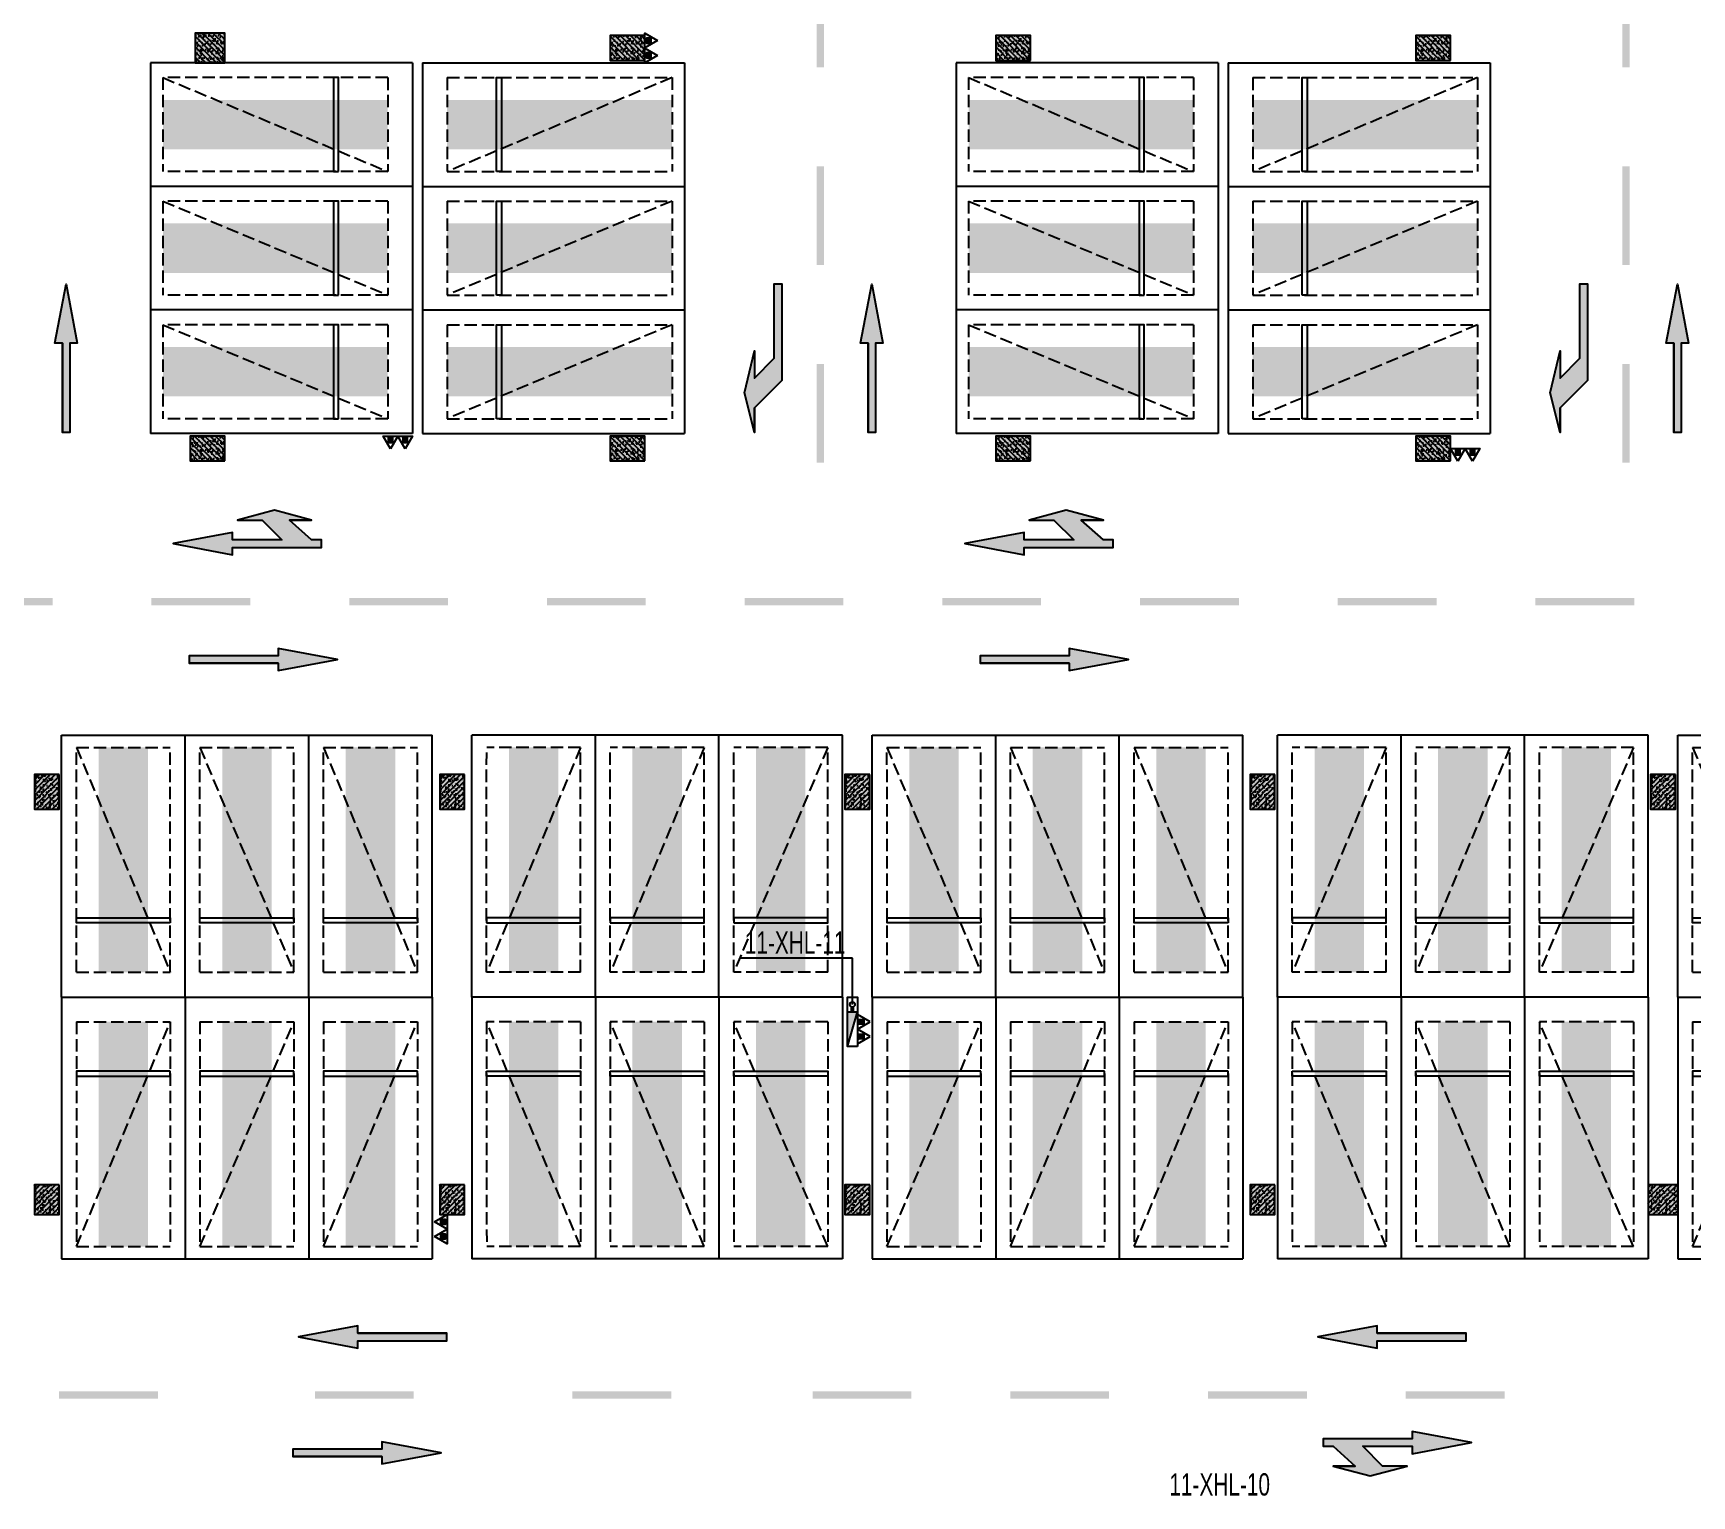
# Model space of a CAD drawing. Extents: x -1338203 to 1886333, y -783476 to 1038610.
# Drawn here: x 769282 to 802840, y -387742 to -358151 of the extents above; entities that cross this region are included whole.
import ezdxf

# ---------------------------------------------------------------- set-up
doc = ezdxf.new("R2010")
doc.units = 0
doc.header["$LTSCALE"] = 1000
doc.header["$MEASUREMENT"] = 0
doc.linetypes.add('A-001-平面B2$0$__DASH', pattern=[0.35, 0.25, -0.1])
for name, color, linetype in [('A-001-车位参照B2$0$A-001-车位参照B2$0$0A-P-PKNG-CAR(A)', 43, 'Continuous'), ('p-a-regular', 5, 'Continuous'), ('S001地下二墙柱$0$S001地下二墙柱$0$0S-CC-LINE', 52, 'Continuous'), ('S001地下二墙柱$0$S001地下二墙柱$0$0S-CW-HATCH', 251, 'Continuous'), ('S001地下二墙柱$0$S001地下二墙柱$0$0S-CW-HATCH-UP', 251, 'Continuous'), ('中心线', 42, 'Continuous'), ('地面指向箭头', 7, 'Continuous'), ('负二层消火栓$0$负二层消火栓$0$0P-ACC-FH', 7, 'Continuous'), ('负二层消火栓$0$负二层消火栓$0$0P-DIM-FH', 3, 'Continuous'), ('负二层消火栓$0$负二层消火栓$0$0P-PIPE-FH', 1, 'Continuous'), ('负二层消火栓$0$负二层消火栓$0$0P-VPIPE-FH', 1, 'Continuous'), ('负二层消火栓$0$负二层消火栓$1$0P-EQUIP-FH', 7, 'Continuous')]:
    doc.layers.add(name, color=color, linetype=linetype)
doc.styles.add('负二层消火栓$0$负二层消火栓$0$AAD-S', font='aad-s.shx', dxfattribs={"width": 0.7, "bigfont": 'aad-hztxt.shx'})

# ---------------------------------------------------------------- blocks, each defined once
blk = doc.blocks.new('负二层消火栓$0$负二层消火栓$1$$TwtSys$00000546')
h = blk.add_hatch()
h.set_pattern_fill('ANSI31', color=256, scale=200, style=0)
h.set_pattern_definition([(45, (-38543.802, -6670.83), (-17.67767, 17.67767), [])])
h.paths.add_polyline_path([(-65, 174), (65, 174), (65, 44), (-65, 44)])
for points in [[(0, 344), (-198, 0), (198, 0)], [(-65, 174), (65, 174), (65, 44), (-65, 44)]]:
    blk.add_lwpolyline(points, close=True)
blk = doc.blocks.new('负二层消火栓$0$负二层消火栓$0$$TwtSys$00000434')
for p, q in [((-0.5, 0.5), (-0.5, -0.5)), ((-0.5, -0.5), (0.5, 0.5)), ((0.5, 0.5), (-0.5, 0.5)), ((0.5, -0.5), (0.5, 0.5)), ((-0.5, -0.5), (0.5, -0.5))]:
    blk.add_line(p, q)
blk.add_solid([(0.5, -0.5), (0.5, 0.5), (-0.5, -0.5)])
blk = doc.blocks.new('负二层消火栓')
at = {"layer": '负二层消火栓$0$负二层消火栓$0$0P-ACC-FH'}
blk.add_lwpolyline([(19591, -215040), (19391, -215040), (19391, -214040), (19591, -214040)], close=True, dxfattribs=at)
at = {"layer": '负二层消火栓$0$负二层消火栓$0$0P-DIM-FH'}
for p, q in [((19491, -213254), (17224, -213254)), ((19491, -214190), (19491, -213254))]:
    blk.add_line(p, q, dxfattribs=at)
at = {"layer": '负二层消火栓$0$负二层消火栓$0$0P-PIPE-FH', "linetype": 'Continuous', "const_width": 82.5}
blk.add_lwpolyline([(19491, -214242), (19491, -214340)], dxfattribs=at)
at = {"layer": '负二层消火栓$0$负二层消火栓$0$0P-VPIPE-FH', "linetype": 'Continuous'}
blk.add_circle((19491, -214190), 52.5, dxfattribs=at)
at = {"layer": '负二层消火栓$0$负二层消火栓$0$0P-ACC-FH', "xscale": -700, "yscale": 200, "zscale": 700, "rotation": 270}
blk.add_blockref('负二层消火栓$0$负二层消火栓$0$$TwtSys$00000434', (19491, -214690), dxfattribs=at)
at = {"layer": '负二层消火栓$0$负二层消火栓$1$0P-EQUIP-FH', "yscale": 0.75, "zscale": 0.75}
for p, xscale, rotation in [((15291, -194691), -0.75, 270), ((15291, -194989), -0.75, 270), ((10145, -202690), -0.75, 180), ((10442, -202690), -0.75, 180), ((31740, -202940), -0.75, 180), ((32038, -202940), -0.75, 180), ((19591, -214541, 800), 0.75, 270), ((19591, -214838, 800), 0.75, 270), ((11291, -218589), -0.75, 90.00000000102942), ((11291, -218886), -0.75, 90.00000000102942)]:
    blk.add_blockref('负二层消火栓$0$负二层消火栓$1$$TwtSys$00000546', p, dxfattribs=dict(at, xscale=xscale, rotation=rotation))
at = {"layer": '负二层消火栓$0$负二层消火栓$0$0P-DIM-FH', "color": 7, "style": '负二层消火栓$0$负二层消火栓$0$AAD-S', "width": 0.7}
for s, p in [('11-XHL-11', (17314, -213164)), ('11-XHL-10', (25903, -224125))]:
    blk.add_text(s, height=450, dxfattribs=at).set_placement(p)
blk = doc.blocks.new('S001地下二墙柱')
at = {"layer": 'S001地下二墙柱$0$S001地下二墙柱$0$0S-CW-HATCH'}
h = blk.add_hatch(color=256, dxfattribs=at)
h.dxf.hatch_style = 1
h.paths.add_polyline_path([(6791, -195140), (6791, -194540), (6191, -194540), (6191, -195140)])
h = blk.add_hatch(color=256, dxfattribs=at)
h.dxf.hatch_style = 1
h.paths.add_polyline_path([(15291, -195090), (15291, -194590), (14591, -194590), (14591, -195090)])
h = blk.add_hatch(color=256, dxfattribs=at)
h.dxf.hatch_style = 1
h.paths.add_polyline_path([(23091, -195090), (23091, -194590), (22391, -194590), (22391, -195090)])
h = blk.add_hatch(color=256, dxfattribs=at)
h.dxf.hatch_style = 1
h.paths.add_polyline_path([(31591, -195090), (31591, -194590), (30891, -194590), (30891, -195090)])
h = blk.add_hatch(color=256, dxfattribs=at)
h.dxf.hatch_style = 1
h.paths.add_polyline_path([(6791, -203190), (6791, -202690), (6091, -202690), (6091, -203190)])
h = blk.add_hatch(color=256, dxfattribs=at)
h.dxf.hatch_style = 1
h.paths.add_polyline_path([(15291, -203190), (15291, -202690), (14591, -202690), (14591, -203190)])
h = blk.add_hatch(color=256, dxfattribs=at)
h.dxf.hatch_style = 1
h.paths.add_polyline_path([(23091, -203190), (23091, -202690), (22391, -202690), (22391, -203190)])
h = blk.add_hatch(color=256, dxfattribs=at)
h.dxf.hatch_style = 1
h.paths.add_polyline_path([(31591, -203190), (31591, -202690), (30891, -202690), (30891, -203190)])
h = blk.add_hatch(color=256, dxfattribs=at)
h.dxf.hatch_style = 1
h.paths.add_polyline_path([(3441, -209540), (2941, -209540), (2941, -210240), (3441, -210240)])
h = blk.add_hatch(color=256, dxfattribs=at)
h.dxf.hatch_style = 1
h.paths.add_polyline_path([(11641, -209540), (11141, -209540), (11141, -210240), (11641, -210240)])
h = blk.add_hatch(color=256, dxfattribs=at)
h.dxf.hatch_style = 1
h.paths.add_polyline_path([(19841, -209540), (19341, -209540), (19341, -210240), (19841, -210240)])
h = blk.add_hatch(color=256, dxfattribs=at)
h.dxf.hatch_style = 1
h.paths.add_polyline_path([(28041, -209540), (27541, -209540), (27541, -210240), (28041, -210240)])
h = blk.add_hatch(color=256, dxfattribs=at)
h.dxf.hatch_style = 1
h.paths.add_polyline_path([(36141, -209540), (35641, -209540), (35641, -210240), (36141, -210240)])
h = blk.add_hatch(color=256, dxfattribs=at)
h.dxf.hatch_style = 1
h.paths.add_polyline_path([(3441, -217840), (2941, -217840), (2941, -218440), (3441, -218440)])
h = blk.add_hatch(color=256, dxfattribs=at)
h.dxf.hatch_style = 1
h.paths.add_polyline_path([(11641, -217840), (11141, -217840), (11141, -218440), (11641, -218440)])
h = blk.add_hatch(color=256, dxfattribs=at)
h.dxf.hatch_style = 1
h.paths.add_polyline_path([(19841, -217840), (19341, -217840), (19341, -218440), (19841, -218440)])
h = blk.add_hatch(color=256, dxfattribs=at)
h.dxf.hatch_style = 1
h.paths.add_polyline_path([(28041, -217840), (27541, -217840), (27541, -218440), (28041, -218440)])
h = blk.add_hatch(color=256, dxfattribs=at)
h.dxf.hatch_style = 1
h.paths.add_polyline_path([(36191, -217840), (35591, -217840), (35591, -218440), (36191, -218440)])
at = {"layer": 'S001地下二墙柱$0$S001地下二墙柱$0$0S-CW-HATCH-UP'}
h = blk.add_hatch(dxfattribs=at)
h.set_pattern_fill('钢筋混凝土', color=256, scale=30, angle=-90)
h.set_pattern_definition([(315, (15742.844, -227400.73), (53.03301, 53.03301), []), (320, (15742.84, -227400.73), (-18.8256, -215.1781), [22.5, -247.5]), (265, (15742.84, -227400.73), (225.6576, 41.6254), [18, -198]), (10.4514, (15741.28, -227418.66), (206.8319, -173.5528), [19.122, -210.3426]), (316.1842, (15802.84, -227400.73), (-49.6557, -320.1723), [33.75, -371.25]), (6.6356, (15798.7, -227427.4), (292.2354, -280.3988), [28.683, -315.514]), (261.1842, (15802.84, -227400.73), (292.2356, -280.3986), [27, -297]), (291, (15787.84, -227430.73), (-120.7857, -179.0721), [22.5, -247.5]), (236, (15787.84, -227430.73), (217.545, -72.9946), [18, -198]), (341.4514, (15777.78, -227445.65), (96.7591, -252.0668), [19.122, -210.3426]), (307.5, (15742.844, -227400.73), (99.86816, -3.64796), [0, -195.6, 0, -201, 0, -198.75]), (277.5, (15742.84, -227400.73), (118.3235, -78.92086), [0, -114.6, 0, -191.1, 0, -75.75]), (237.5, (15742.844, -227333.83), (-6.76646, -160.14673), [0, -75, 0, -234, 0, -310.5]), (227.5, (15742.84, -227303.83), (30.0315, -174.95585), [0, -97.5, 0, -155.4, 0, -220.5])])
h.paths.add_polyline_path([(6791, -195140), (6791, -194540), (6191, -194540), (6191, -195140)])
h = blk.add_hatch(dxfattribs=at)
h.set_pattern_fill('钢筋混凝土', color=256, scale=30, angle=-90)
h.set_pattern_definition([(315, (24142.966, -227400.73), (53.03301, 53.03301), []), (320, (24142.97, -227400.73), (-18.8256, -215.1781), [22.5, -247.5]), (265, (24142.97, -227400.73), (225.6576, 41.6254), [18, -198]), (10.4514, (24141.4, -227418.66), (206.8319, -173.5528), [19.122, -210.3426]), (316.1842, (24202.97, -227400.73), (-49.6557, -320.1723), [33.75, -371.25]), (6.6356, (24198.83, -227427.4), (292.2354, -280.3988), [28.683, -315.514]), (261.1842, (24202.97, -227400.73), (292.2356, -280.3986), [27, -297]), (291, (24187.97, -227430.73), (-120.7857, -179.0721), [22.5, -247.5]), (236, (24187.97, -227430.73), (217.545, -72.9946), [18, -198]), (341.4514, (24177.9, -227445.65), (96.7591, -252.0668), [19.122, -210.3426]), (307.5, (24142.966, -227400.73), (99.86816, -3.64796), [0, -195.6, 0, -201, 0, -198.75]), (277.5, (24142.97, -227400.73), (118.3235, -78.92086), [0, -114.6, 0, -191.1, 0, -75.75]), (237.5, (24142.966, -227333.83), (-6.76646, -160.14673), [0, -75, 0, -234, 0, -310.5]), (227.5, (24142.97, -227303.83), (30.0315, -174.95585), [0, -97.5, 0, -155.4, 0, -220.5])])
h.paths.add_polyline_path([(15291, -195090), (15291, -194590), (14591, -194590), (14591, -195090)])
h = blk.add_hatch(dxfattribs=at)
h.set_pattern_fill('钢筋混凝土', color=256, scale=30, angle=-90)
h.set_pattern_definition([(315, (32042.97, -227400.73), (53.03301, 53.03301), []), (320, (32042.97, -227400.73), (-18.8256, -215.1781), [22.5, -247.5]), (265, (32042.97, -227400.73), (225.6576, 41.6254), [18, -198]), (10.4514, (32041.4, -227418.66), (206.8319, -173.5528), [19.122, -210.3426]), (316.1842, (32102.97, -227400.73), (-49.6557, -320.1723), [33.75, -371.25]), (6.6356, (32098.83, -227427.4), (292.2354, -280.3988), [28.683, -315.514]), (261.1842, (32102.97, -227400.73), (292.2356, -280.3986), [27, -297]), (291, (32087.97, -227430.73), (-120.7857, -179.0721), [22.5, -247.5]), (236, (32087.97, -227430.73), (217.545, -72.9946), [18, -198]), (341.4514, (32077.9, -227445.65), (96.7591, -252.0668), [19.122, -210.3426]), (307.5, (32042.97, -227400.73), (99.86816, -3.64796), [0, -195.6, 0, -201, 0, -198.75]), (277.5, (32042.97, -227400.73), (118.3235, -78.92086), [0, -114.6, 0, -191.1, 0, -75.75]), (237.5, (32042.97, -227333.83), (-6.76646, -160.14673), [0, -75, 0, -234, 0, -310.5]), (227.5, (32042.97, -227303.83), (30.0315, -174.95585), [0, -97.5, 0, -155.4, 0, -220.5])])
h.paths.add_polyline_path([(23091, -195090), (23091, -194590), (22391, -194590), (22391, -195090)])
h = blk.add_hatch(dxfattribs=at)
h.set_pattern_fill('钢筋混凝土', color=256, scale=30, angle=-90)
h.set_pattern_definition([(315, (40442.966, -227400.73), (53.03301, 53.03301), []), (320, (40442.97, -227400.73), (-18.8256, -215.1781), [22.5, -247.5]), (265, (40442.97, -227400.73), (225.6576, 41.6254), [18, -198]), (10.4514, (40441.4, -227418.66), (206.8319, -173.5528), [19.122, -210.3426]), (316.1842, (40502.97, -227400.73), (-49.6557, -320.1723), [33.75, -371.25]), (6.6356, (40498.83, -227427.4), (292.2354, -280.3988), [28.683, -315.514]), (261.1842, (40502.97, -227400.73), (292.2356, -280.3986), [27, -297]), (291, (40487.97, -227430.73), (-120.7857, -179.0721), [22.5, -247.5]), (236, (40487.97, -227430.73), (217.545, -72.9946), [18, -198]), (341.4514, (40477.9, -227445.65), (96.7591, -252.0668), [19.122, -210.3426]), (307.5, (40442.966, -227400.73), (99.86816, -3.64796), [0, -195.6, 0, -201, 0, -198.75]), (277.5, (40442.97, -227400.73), (118.3235, -78.92086), [0, -114.6, 0, -191.1, 0, -75.75]), (237.5, (40442.966, -227333.83), (-6.76646, -160.14673), [0, -75, 0, -234, 0, -310.5]), (227.5, (40442.97, -227303.83), (30.0315, -174.95585), [0, -97.5, 0, -155.4, 0, -220.5])])
h.paths.add_polyline_path([(31591, -195090), (31591, -194590), (30891, -194590), (30891, -195090)])
h = blk.add_hatch(dxfattribs=at)
h.set_pattern_fill('钢筋混凝土', color=256, scale=30, angle=-90)
h.set_pattern_definition([(315, (15742.844, -235500.73), (53.03301, 53.03301), []), (320, (15742.84, -235500.73), (-18.8256, -215.1781), [22.5, -247.5]), (265, (15742.84, -235500.73), (225.6576, 41.6254), [18, -198]), (10.4514, (15741.28, -235518.66), (206.8319, -173.5528), [19.122, -210.3426]), (316.1842, (15802.84, -235500.73), (-49.6557, -320.1723), [33.75, -371.25]), (6.6356, (15798.7, -235527.4), (292.2354, -280.3988), [28.683, -315.514]), (261.1842, (15802.84, -235500.73), (292.2356, -280.3986), [27, -297]), (291, (15787.84, -235530.73), (-120.7857, -179.0721), [22.5, -247.5]), (236, (15787.84, -235530.73), (217.545, -72.9946), [18, -198]), (341.4514, (15777.78, -235545.65), (96.7591, -252.0668), [19.122, -210.3426]), (307.5, (15742.844, -235500.73), (99.86816, -3.64796), [0, -195.6, 0, -201, 0, -198.75]), (277.5, (15742.84, -235500.73), (118.3235, -78.92086), [0, -114.6, 0, -191.1, 0, -75.75]), (237.5, (15742.844, -235433.83), (-6.76646, -160.14673), [0, -75, 0, -234, 0, -310.5]), (227.5, (15742.84, -235403.83), (30.0315, -174.95585), [0, -97.5, 0, -155.4, 0, -220.5])])
h.paths.add_polyline_path([(6791, -203190), (6791, -202690), (6091, -202690), (6091, -203190)])
h = blk.add_hatch(dxfattribs=at)
h.set_pattern_fill('钢筋混凝土', color=256, scale=30, angle=-90)
h.set_pattern_definition([(315, (24142.966, -235500.73), (53.03301, 53.03301), []), (320, (24142.97, -235500.73), (-18.8256, -215.1781), [22.5, -247.5]), (265, (24142.97, -235500.73), (225.6576, 41.6254), [18, -198]), (10.4514, (24141.4, -235518.66), (206.8319, -173.5528), [19.122, -210.3426]), (316.1842, (24202.97, -235500.73), (-49.6557, -320.1723), [33.75, -371.25]), (6.6356, (24198.83, -235527.4), (292.2354, -280.3988), [28.683, -315.514]), (261.1842, (24202.97, -235500.73), (292.2356, -280.3986), [27, -297]), (291, (24187.97, -235530.73), (-120.7857, -179.0721), [22.5, -247.5]), (236, (24187.97, -235530.73), (217.545, -72.9946), [18, -198]), (341.4514, (24177.9, -235545.65), (96.7591, -252.0668), [19.122, -210.3426]), (307.5, (24142.966, -235500.73), (99.86816, -3.64796), [0, -195.6, 0, -201, 0, -198.75]), (277.5, (24142.97, -235500.73), (118.3235, -78.92086), [0, -114.6, 0, -191.1, 0, -75.75]), (237.5, (24142.966, -235433.83), (-6.76646, -160.14673), [0, -75, 0, -234, 0, -310.5]), (227.5, (24142.97, -235403.83), (30.0315, -174.95585), [0, -97.5, 0, -155.4, 0, -220.5])])
h.paths.add_polyline_path([(15291, -203190), (15291, -202690), (14591, -202690), (14591, -203190)])
h = blk.add_hatch(dxfattribs=at)
h.set_pattern_fill('钢筋混凝土', color=256, scale=30, angle=-90)
h.set_pattern_definition([(315, (32042.966, -235500.73), (53.03301, 53.03301), []), (320, (32042.97, -235500.73), (-18.8256, -215.1781), [22.5, -247.5]), (265, (32042.97, -235500.73), (225.6576, 41.6254), [18, -198]), (10.4514, (32041.4, -235518.66), (206.8319, -173.5528), [19.122, -210.3426]), (316.1842, (32102.97, -235500.73), (-49.6557, -320.1723), [33.75, -371.25]), (6.6356, (32098.83, -235527.4), (292.2354, -280.3988), [28.683, -315.514]), (261.1842, (32102.97, -235500.73), (292.2356, -280.3986), [27, -297]), (291, (32087.97, -235530.73), (-120.7857, -179.0721), [22.5, -247.5]), (236, (32087.97, -235530.73), (217.545, -72.9946), [18, -198]), (341.4514, (32077.9, -235545.65), (96.7591, -252.0668), [19.122, -210.3426]), (307.5, (32042.966, -235500.73), (99.86816, -3.64796), [0, -195.6, 0, -201, 0, -198.75]), (277.5, (32042.97, -235500.73), (118.3235, -78.92086), [0, -114.6, 0, -191.1, 0, -75.75]), (237.5, (32042.966, -235433.83), (-6.76646, -160.14673), [0, -75, 0, -234, 0, -310.5]), (227.5, (32042.97, -235403.83), (30.0315, -174.95585), [0, -97.5, 0, -155.4, 0, -220.5])])
h.paths.add_polyline_path([(23091, -203190), (23091, -202690), (22391, -202690), (22391, -203190)])
h = blk.add_hatch(dxfattribs=at)
h.set_pattern_fill('钢筋混凝土', color=256, scale=30, angle=-90)
h.set_pattern_definition([(315, (40442.966, -235500.73), (53.03301, 53.03301), []), (320, (40442.97, -235500.73), (-18.8256, -215.1781), [22.5, -247.5]), (265, (40442.97, -235500.73), (225.6576, 41.6254), [18, -198]), (10.4514, (40441.4, -235518.66), (206.8319, -173.5528), [19.122, -210.3426]), (316.1842, (40502.97, -235500.73), (-49.6557, -320.1723), [33.75, -371.25]), (6.6356, (40498.83, -235527.4), (292.2354, -280.3988), [28.683, -315.514]), (261.1842, (40502.97, -235500.73), (292.2356, -280.3986), [27, -297]), (291, (40487.97, -235530.73), (-120.7857, -179.0721), [22.5, -247.5]), (236, (40487.97, -235530.73), (217.545, -72.9946), [18, -198]), (341.4514, (40477.9, -235545.65), (96.7591, -252.0668), [19.122, -210.3426]), (307.5, (40442.966, -235500.73), (99.86816, -3.64796), [0, -195.6, 0, -201, 0, -198.75]), (277.5, (40442.97, -235500.73), (118.3235, -78.92086), [0, -114.6, 0, -191.1, 0, -75.75]), (237.5, (40442.966, -235433.83), (-6.76646, -160.14673), [0, -75, 0, -234, 0, -310.5]), (227.5, (40442.97, -235403.83), (30.0315, -174.95585), [0, -97.5, 0, -155.4, 0, -220.5])])
h.paths.add_polyline_path([(31591, -203190), (31591, -202690), (30891, -202690), (30891, -203190)])
h = blk.add_hatch(dxfattribs=at)
h.set_pattern_fill('钢筋混凝土', color=256, scale=30)
h.set_pattern_definition([(45, (35751.97, -200688.27), (-53.03301, 53.03301), []), (50, (35751.97, -200688.27), (215.1781, -18.8256), [22.5, -247.5]), (355, (35751.97, -200688.27), (-41.6254, 225.6576), [18, -198]), (100.4514, (35769.9, -200689.84), (173.5528, 206.8319), [19.122, -210.3426]), (46.1842, (35751.97, -200628.27), (320.1723, -49.6557), [33.75, -371.25]), (96.6356, (35778.65, -200632.4), (280.3988, 292.2354), [28.683, -315.514]), (351.1842, (35751.97, -200628.27), (280.3986, 292.2356), [27, -297]), (21, (35781.97, -200643.27), (179.0721, -120.7857), [22.5, -247.5]), (326, (35781.97, -200643.27), (72.9946, 217.545), [18, -198]), (71.4514, (35796.9, -200653.34), (252.0668, 96.7591), [19.122, -210.3426]), (37.5, (35751.97, -200688.27), (3.64796, 99.86816), [0, -195.6, 0, -201, 0, -198.75]), (7.5, (35751.97, -200688.27), (78.92086, 118.3235), [0, -114.6, 0, -191.1, 0, -75.75]), (327.5, (35685.07, -200688.27), (160.14673, -6.76646), [0, -75, 0, -234, 0, -310.5]), (317.5, (35655.07, -200688.27), (174.95585, 30.0315), [0, -97.5, 0, -155.4, 0, -220.5])])
h.paths.add_polyline_path([(3441, -209540), (2941, -209540), (2941, -210240), (3441, -210240)])
h = blk.add_hatch(dxfattribs=at)
h.set_pattern_fill('钢筋混凝土', color=256, scale=30)
h.set_pattern_definition([(45, (43951.97, -200688.27), (-53.03301, 53.03301), []), (50, (43951.97, -200688.27), (215.1781, -18.8256), [22.5, -247.5]), (355, (43951.97, -200688.27), (-41.6254, 225.6576), [18, -198]), (100.4514, (43969.9, -200689.84), (173.5528, 206.8319), [19.122, -210.3426]), (46.1842, (43951.97, -200628.27), (320.1723, -49.6557), [33.75, -371.25]), (96.6356, (43978.65, -200632.4), (280.3988, 292.2354), [28.683, -315.514]), (351.1842, (43951.97, -200628.27), (280.3986, 292.2356), [27, -297]), (21, (43981.97, -200643.27), (179.0721, -120.7857), [22.5, -247.5]), (326, (43981.97, -200643.27), (72.9946, 217.545), [18, -198]), (71.4514, (43996.9, -200653.34), (252.0668, 96.7591), [19.122, -210.3426]), (37.5, (43951.97, -200688.27), (3.64796, 99.86816), [0, -195.6, 0, -201, 0, -198.75]), (7.5, (43951.97, -200688.27), (78.92086, 118.3235), [0, -114.6, 0, -191.1, 0, -75.75]), (327.5, (43885.07, -200688.27), (160.14673, -6.76646), [0, -75, 0, -234, 0, -310.5]), (317.5, (43855.07, -200688.27), (174.95585, 30.0315), [0, -97.5, 0, -155.4, 0, -220.5])])
h.paths.add_polyline_path([(11641, -209540), (11141, -209540), (11141, -210240), (11641, -210240)])
h = blk.add_hatch(dxfattribs=at)
h.set_pattern_fill('钢筋混凝土', color=256, scale=30)
h.set_pattern_definition([(45, (52151.97, -200688.27), (-53.03301, 53.03301), []), (50, (52151.97, -200688.27), (215.1781, -18.8256), [22.5, -247.5]), (355, (52151.97, -200688.27), (-41.6254, 225.6576), [18, -198]), (100.4514, (52169.9, -200689.84), (173.5528, 206.8319), [19.122, -210.3426]), (46.1842, (52151.97, -200628.27), (320.1723, -49.6557), [33.75, -371.25]), (96.6356, (52178.65, -200632.4), (280.3988, 292.2354), [28.683, -315.514]), (351.1842, (52151.97, -200628.27), (280.3986, 292.2356), [27, -297]), (21, (52181.97, -200643.27), (179.0721, -120.7857), [22.5, -247.5]), (326, (52181.97, -200643.27), (72.9946, 217.545), [18, -198]), (71.4514, (52196.9, -200653.34), (252.0668, 96.7591), [19.122, -210.3426]), (37.5, (52151.97, -200688.27), (3.64796, 99.86816), [0, -195.6, 0, -201, 0, -198.75]), (7.5, (52151.97, -200688.27), (78.92086, 118.3235), [0, -114.6, 0, -191.1, 0, -75.75]), (327.5, (52085.07, -200688.27), (160.14673, -6.76646), [0, -75, 0, -234, 0, -310.5]), (317.5, (52055.07, -200688.27), (174.95585, 30.0315), [0, -97.5, 0, -155.4, 0, -220.5])])
h.paths.add_polyline_path([(19841, -209540), (19341, -209540), (19341, -210240), (19841, -210240)])
h = blk.add_hatch(dxfattribs=at)
h.set_pattern_fill('钢筋混凝土', color=256, scale=30)
h.set_pattern_definition([(45, (60351.97, -200688.27), (-53.03301, 53.03301), []), (50, (60351.97, -200688.27), (215.1781, -18.8256), [22.5, -247.5]), (355, (60351.97, -200688.27), (-41.6254, 225.6576), [18, -198]), (100.4514, (60369.9, -200689.84), (173.5528, 206.8319), [19.122, -210.3426]), (46.1842, (60351.97, -200628.27), (320.1723, -49.6557), [33.75, -371.25]), (96.6356, (60378.65, -200632.4), (280.3988, 292.2354), [28.683, -315.514]), (351.1842, (60351.97, -200628.27), (280.3986, 292.2356), [27, -297]), (21, (60381.97, -200643.27), (179.0721, -120.7857), [22.5, -247.5]), (326, (60381.97, -200643.27), (72.9946, 217.545), [18, -198]), (71.4514, (60396.9, -200653.34), (252.0668, 96.7591), [19.122, -210.3426]), (37.5, (60351.97, -200688.27), (3.64796, 99.86816), [0, -195.6, 0, -201, 0, -198.75]), (7.5, (60351.97, -200688.27), (78.92086, 118.3235), [0, -114.6, 0, -191.1, 0, -75.75]), (327.5, (60285.07, -200688.27), (160.14673, -6.76646), [0, -75, 0, -234, 0, -310.5]), (317.5, (60255.07, -200688.27), (174.95585, 30.0315), [0, -97.5, 0, -155.4, 0, -220.5])])
h.paths.add_polyline_path([(28041, -209540), (27541, -209540), (27541, -210240), (28041, -210240)])
h = blk.add_hatch(dxfattribs=at)
h.set_pattern_fill('钢筋混凝土', color=256, scale=30)
h.set_pattern_definition([(45, (68451.97, -200688.27), (-53.03301, 53.03301), []), (50, (68451.97, -200688.27), (215.1781, -18.8256), [22.5, -247.5]), (355, (68451.97, -200688.27), (-41.6254, 225.6576), [18, -198]), (100.4514, (68469.9, -200689.84), (173.5528, 206.8319), [19.122, -210.3426]), (46.1842, (68451.97, -200628.27), (320.1723, -49.6557), [33.75, -371.25]), (96.6356, (68478.65, -200632.4), (280.3988, 292.2354), [28.683, -315.514]), (351.1842, (68451.97, -200628.27), (280.3986, 292.2356), [27, -297]), (21, (68481.97, -200643.27), (179.0721, -120.7857), [22.5, -247.5]), (326, (68481.97, -200643.27), (72.9946, 217.545), [18, -198]), (71.4514, (68496.9, -200653.34), (252.0668, 96.7591), [19.122, -210.3426]), (37.5, (68451.97, -200688.27), (3.64796, 99.86816), [0, -195.6, 0, -201, 0, -198.75]), (7.5, (68451.97, -200688.27), (78.92086, 118.3235), [0, -114.6, 0, -191.1, 0, -75.75]), (327.5, (68385.07, -200688.27), (160.14673, -6.76646), [0, -75, 0, -234, 0, -310.5]), (317.5, (68355.07, -200688.27), (174.95585, 30.0315), [0, -97.5, 0, -155.4, 0, -220.5])])
h.paths.add_polyline_path([(36141, -209540), (35641, -209540), (35641, -210240), (36141, -210240)])
h = blk.add_hatch(dxfattribs=at)
h.set_pattern_fill('钢筋混凝土', color=256, scale=30)
h.set_pattern_definition([(45, (35751.97, -208888.27), (-53.03301, 53.03301), []), (50, (35751.97, -208888.27), (215.1781, -18.8256), [22.5, -247.5]), (355, (35751.97, -208888.27), (-41.6254, 225.6576), [18, -198]), (100.4514, (35769.9, -208889.84), (173.5528, 206.8319), [19.122, -210.3426]), (46.1842, (35751.97, -208828.27), (320.1723, -49.6557), [33.75, -371.25]), (96.6356, (35778.65, -208832.4), (280.3988, 292.2354), [28.683, -315.514]), (351.1842, (35751.97, -208828.27), (280.3986, 292.2356), [27, -297]), (21, (35781.97, -208843.27), (179.0721, -120.7857), [22.5, -247.5]), (326, (35781.97, -208843.27), (72.9946, 217.545), [18, -198]), (71.4514, (35796.9, -208853.34), (252.0668, 96.7591), [19.122, -210.3426]), (37.5, (35751.97, -208888.27), (3.64796, 99.86816), [0, -195.6, 0, -201, 0, -198.75]), (7.5, (35751.97, -208888.27), (78.92086, 118.3235), [0, -114.6, 0, -191.1, 0, -75.75]), (327.5, (35685.07, -208888.27), (160.14673, -6.76646), [0, -75, 0, -234, 0, -310.5]), (317.5, (35655.07, -208888.27), (174.95585, 30.0315), [0, -97.5, 0, -155.4, 0, -220.5])])
h.paths.add_polyline_path([(3441, -217840), (2941, -217840), (2941, -218440), (3441, -218440)])
h = blk.add_hatch(dxfattribs=at)
h.set_pattern_fill('钢筋混凝土', color=256, scale=30)
h.set_pattern_definition([(45, (43951.97, -208888.27), (-53.03301, 53.03301), []), (50, (43951.97, -208888.27), (215.1781, -18.8256), [22.5, -247.5]), (355, (43951.97, -208888.27), (-41.6254, 225.6576), [18, -198]), (100.4514, (43969.9, -208889.84), (173.5528, 206.8319), [19.122, -210.3426]), (46.1842, (43951.97, -208828.27), (320.1723, -49.6557), [33.75, -371.25]), (96.6356, (43978.65, -208832.4), (280.3988, 292.2354), [28.683, -315.514]), (351.1842, (43951.97, -208828.27), (280.3986, 292.2356), [27, -297]), (21, (43981.97, -208843.27), (179.0721, -120.7857), [22.5, -247.5]), (326, (43981.97, -208843.27), (72.9946, 217.545), [18, -198]), (71.4514, (43996.9, -208853.34), (252.0668, 96.7591), [19.122, -210.3426]), (37.5, (43951.97, -208888.27), (3.64796, 99.86816), [0, -195.6, 0, -201, 0, -198.75]), (7.5, (43951.97, -208888.27), (78.92086, 118.3235), [0, -114.6, 0, -191.1, 0, -75.75]), (327.5, (43885.07, -208888.27), (160.14673, -6.76646), [0, -75, 0, -234, 0, -310.5]), (317.5, (43855.07, -208888.27), (174.95585, 30.0315), [0, -97.5, 0, -155.4, 0, -220.5])])
h.paths.add_polyline_path([(11641, -217840), (11141, -217840), (11141, -218440), (11641, -218440)])
h = blk.add_hatch(dxfattribs=at)
h.set_pattern_fill('钢筋混凝土', color=256, scale=30)
h.set_pattern_definition([(45, (52151.97, -208888.27), (-53.03301, 53.03301), []), (50, (52151.97, -208888.27), (215.1781, -18.8256), [22.5, -247.5]), (355, (52151.97, -208888.27), (-41.6254, 225.6576), [18, -198]), (100.4514, (52169.9, -208889.84), (173.5528, 206.8319), [19.122, -210.3426]), (46.1842, (52151.97, -208828.27), (320.1723, -49.6557), [33.75, -371.25]), (96.6356, (52178.65, -208832.4), (280.3988, 292.2354), [28.683, -315.514]), (351.1842, (52151.97, -208828.27), (280.3986, 292.2356), [27, -297]), (21, (52181.97, -208843.27), (179.0721, -120.7857), [22.5, -247.5]), (326, (52181.97, -208843.27), (72.9946, 217.545), [18, -198]), (71.4514, (52196.9, -208853.34), (252.0668, 96.7591), [19.122, -210.3426]), (37.5, (52151.97, -208888.27), (3.64796, 99.86816), [0, -195.6, 0, -201, 0, -198.75]), (7.5, (52151.97, -208888.27), (78.92086, 118.3235), [0, -114.6, 0, -191.1, 0, -75.75]), (327.5, (52085.07, -208888.27), (160.14673, -6.76646), [0, -75, 0, -234, 0, -310.5]), (317.5, (52055.07, -208888.27), (174.95585, 30.0315), [0, -97.5, 0, -155.4, 0, -220.5])])
h.paths.add_polyline_path([(19841, -217840), (19341, -217840), (19341, -218440), (19841, -218440)])
h = blk.add_hatch(dxfattribs=at)
h.set_pattern_fill('钢筋混凝土', color=256, scale=30)
h.set_pattern_definition([(45, (60351.97, -208888.27), (-53.03301, 53.03301), []), (50, (60351.97, -208888.27), (215.1781, -18.8256), [22.5, -247.5]), (355, (60351.97, -208888.27), (-41.6254, 225.6576), [18, -198]), (100.4514, (60369.9, -208889.84), (173.5528, 206.8319), [19.122, -210.3426]), (46.1842, (60351.97, -208828.27), (320.1723, -49.6557), [33.75, -371.25]), (96.6356, (60378.65, -208832.4), (280.3988, 292.2354), [28.683, -315.514]), (351.1842, (60351.97, -208828.27), (280.3986, 292.2356), [27, -297]), (21, (60381.97, -208843.27), (179.0721, -120.7857), [22.5, -247.5]), (326, (60381.97, -208843.27), (72.9946, 217.545), [18, -198]), (71.4514, (60396.9, -208853.34), (252.0668, 96.7591), [19.122, -210.3426]), (37.5, (60351.97, -208888.27), (3.64796, 99.86816), [0, -195.6, 0, -201, 0, -198.75]), (7.5, (60351.97, -208888.27), (78.92086, 118.3235), [0, -114.6, 0, -191.1, 0, -75.75]), (327.5, (60285.07, -208888.27), (160.14673, -6.76646), [0, -75, 0, -234, 0, -310.5]), (317.5, (60255.07, -208888.27), (174.95585, 30.0315), [0, -97.5, 0, -155.4, 0, -220.5])])
h.paths.add_polyline_path([(28041, -217840), (27541, -217840), (27541, -218440), (28041, -218440)])
h = blk.add_hatch(dxfattribs=at)
h.set_pattern_fill('钢筋混凝土', color=256, scale=30)
h.set_pattern_definition([(45, (68451.97, -208888.27), (-53.03301, 53.03301), []), (50, (68451.97, -208888.27), (215.1781, -18.8256), [22.5, -247.5]), (355, (68451.97, -208888.27), (-41.6254, 225.6576), [18, -198]), (100.4514, (68469.9, -208889.84), (173.5528, 206.8319), [19.122, -210.3426]), (46.1842, (68451.97, -208828.27), (320.1723, -49.6557), [33.75, -371.25]), (96.6356, (68478.65, -208832.4), (280.3988, 292.2354), [28.683, -315.514]), (351.1842, (68451.97, -208828.27), (280.3986, 292.2356), [27, -297]), (21, (68481.97, -208843.27), (179.0721, -120.7857), [22.5, -247.5]), (326, (68481.97, -208843.27), (72.9946, 217.545), [18, -198]), (71.4514, (68496.9, -208853.34), (252.0668, 96.7591), [19.122, -210.3426]), (37.5, (68451.97, -208888.27), (3.64796, 99.86816), [0, -195.6, 0, -201, 0, -198.75]), (7.5, (68451.97, -208888.27), (78.92086, 118.3235), [0, -114.6, 0, -191.1, 0, -75.75]), (327.5, (68385.07, -208888.27), (160.14673, -6.76646), [0, -75, 0, -234, 0, -310.5]), (317.5, (68355.07, -208888.27), (174.95585, 30.0315), [0, -97.5, 0, -155.4, 0, -220.5])])
h.paths.add_polyline_path([(36191, -217840), (35591, -217840), (35591, -218440), (36191, -218440)])
at = {"layer": 'S001地下二墙柱$0$S001地下二墙柱$0$0S-CC-LINE', "color": 3}
for points in [[(6791, -195140), (6791, -194540), (6191, -194540), (6191, -195140)], [(36191, -217840), (35591, -217840), (35591, -218440), (36191, -218440)]]:
    blk.add_lwpolyline(points, close=True, dxfattribs=at)
at = {"layer": 'S001地下二墙柱$0$S001地下二墙柱$0$0S-CC-LINE', "color": 4}
for points in [[(15291, -195090), (15291, -194590), (14591, -194590), (14591, -195090)], [(23091, -195090), (23091, -194590), (22391, -194590), (22391, -195090)], [(31591, -195090), (31591, -194590), (30891, -194590), (30891, -195090)], [(6791, -203190), (6791, -202690), (6091, -202690), (6091, -203190)], [(15291, -203190), (15291, -202690), (14591, -202690), (14591, -203190)], [(23091, -203190), (23091, -202690), (22391, -202690), (22391, -203190)], [(31591, -203190), (31591, -202690), (30891, -202690), (30891, -203190)], [(3441, -209540), (2941, -209540), (2941, -210240), (3441, -210240)], [(11641, -209540), (11141, -209540), (11141, -210240), (11641, -210240)], [(19841, -209540), (19341, -209540), (19341, -210240), (19841, -210240)], [(28041, -209540), (27541, -209540), (27541, -210240), (28041, -210240)], [(36141, -209540), (35641, -209540), (35641, -210240), (36141, -210240)], [(3441, -217840), (2941, -217840), (2941, -218440), (3441, -218440)], [(11641, -217840), (11141, -217840), (11141, -218440), (11641, -218440)], [(19841, -217840), (19341, -217840), (19341, -218440), (19841, -218440)], [(28041, -217840), (27541, -217840), (27541, -218440), (28041, -218440)]]:
    blk.add_lwpolyline(points, close=True, dxfattribs=at)
blk = doc.blocks.new('直行右转或左转')
at = {"layer": '地面指向箭头'}
blk.add_hatch(color=251, dxfattribs=at).paths.add_polyline_path([(3219528, 2452519), (3218327, 2452294), (3218327, 2452444), (3217325, 2452444), (3217726, 2452044), (3218227, 2452044), (3217476, 2451843), (3216725, 2452044), (3217175, 2452044), (3216725, 2452444), (3216524, 2452444), (3216524, 2452594), (3218327, 2452594), (3218327, 2452745)])
at = {"layer": '地面指向箭头', "color": 251}
blk.add_lwpolyline([(3216725, 2452044), (3217175, 2452044), (3216725, 2452044), (3217476, 2451843), (3218227, 2452044), (3217726, 2452044), (3217325, 2452444), (3218327, 2452444), (3218327, 2452294), (3219528, 2452519), (3218327, 2452745), (3218327, 2452594), (3216524, 2452594), (3216524, 2452444), (3216725, 2452444), (3217175, 2452044)], dxfattribs=at)
blk = doc.blocks.new('左转或右转')
at = {"layer": '地面指向箭头'}
blk.add_hatch(color=251, dxfattribs=at).paths.add_polyline_path([(3221046, 2451667), (3221247, 2450864), (3221247, 2451366), (3221799, 2451918), (3221799, 2453874), (3221648, 2453874), (3221648, 2452369), (3221247, 2451968), (3221247, 2452519)])
at = {"layer": '地面指向箭头', "color": 251}
blk.add_lwpolyline([(3221247, 2450864), (3221046, 2451667), (3221247, 2452519), (3221247, 2451968), (3221648, 2452369), (3221648, 2453874), (3221799, 2453874), (3221799, 2451918), (3221247, 2451366), (3221247, 2450864), (3221247, 2451366)], dxfattribs=at)
blk = doc.blocks.new('直行')
at = {"layer": '地面指向箭头'}
blk.add_hatch(color=251, dxfattribs=at).paths.add_polyline_path([(-29241, 4059962), (-29466, 4058762), (-29316, 4058762), (-29316, 4056961), (-29166, 4056961), (-29166, 4058762), (-29016, 4058762)])
at = {"layer": '地面指向箭头', "color": 251}
blk.add_lwpolyline([(-29316, 4058762), (-29316, 4056961), (-29316, 4058762), (-29316, 4058762), (-29466, 4058762), (-29241, 4059962), (-29016, 4058762), (-29166, 4058762), (-29166, 4056961), (-29316, 4056961), (-29316, 4056961)], dxfattribs=at)
blk = doc.blocks.new('A$C3d42903c')
at = {"layer": '中心线', "color": 251, "const_width": 150}
for points in [[(372560, 172396), (372560, 170396)], [(388861, 172396), (388861, 170396)], [(372560, 168396), (372560, 166396)], [(388861, 168396), (388861, 166396)], [(372560, 164396), (372560, 162396)], [(388861, 164396), (388861, 162396)], [(355029, 159588), (357029, 159588)], [(359029, 159588), (361029, 159588)], [(363029, 159588), (365029, 159588)], [(367029, 159588), (369029, 159588)], [(371029, 159588), (373029, 159588)], [(375029, 159588), (377029, 159588)], [(379029, 159588), (381029, 159588)], [(383029, 159588), (385029, 159588)], [(387029, 159588), (389029, 159588)], [(357159, 143538), (359159, 143538)], [(362335, 143538), (364335, 143538)], [(367545, 143538), (369545, 143538)], [(372405, 143538), (374405, 143538)], [(376405, 143538), (378405, 143538)], [(380405, 143538), (382405, 143538)], [(384405, 143538), (386405, 143538)]]:
    blk.add_lwpolyline(points, dxfattribs=at)
at = {"layer": '地面指向箭头', "color": 251}
for p in [(386543, -3893949), (402842, -3893949), (419143, -3893949)]:
    blk.add_blockref('直行', p, dxfattribs=at)
at = {"layer": '地面指向箭头', "color": 251, "linetype": 'Continuous'}
for name, p in [('左转或右转', (-2850019, -2287857)), ('左转或右转', (-2833719, -2287857)), ('直行右转或左转', (-2833791, -2309945))]:
    blk.add_blockref(name, p, dxfattribs=at)
at = {"layer": '地面指向箭头', "color": 251, "linetype": 'Continuous', "rotation": 180}
for p in [(3578994, 2613279), (3595013, 2613279)]:
    blk.add_blockref('直行右转或左转', p, dxfattribs=at)
at = {"layer": '地面指向箭头', "color": 251}
for p, xscale, rotation in [((-3697168, 187657), -1, 270), ((-3681168, 187657), -1, 270), ((4421968, 115469), -1.000000000000001, 90), ((4442586, 115469), -1.000000000000001, 90), ((-3695071, 171607), -1, 270)]:
    blk.add_blockref('直行', p, dxfattribs=dict(at, xscale=xscale, rotation=rotation))
blk = doc.blocks.new('A-001-车位参照B2$0$A-001-车位参照B2$0$ddd')
for p, q in [((0, 2500), (5300, 2500)), ((0, 2500), (0, 0)), ((5300, 2500), (5300, 0)), ((0, 0), (5300, 0))]:
    blk.add_line(p, q)
at = {"linetype": 'A-001-平面B2$0$__DASH'}
for p, q in [((500, 2200), (500, 300)), ((500, 2200), (5050, 2200)), ((5050, 2200), (5050, 300)), ((500, 300), (5050, 300))]:
    blk.add_line(p, q, dxfattribs=at)
blk.add_lwpolyline([(5050, 2200), (500, 300)], dxfattribs=at)
blk.add_lwpolyline([(1500, 300), (1500, 2200), (1600, 2200), (1600, 300)], close=True)
at = {"layer": 'p-a-regular', "ltscale": 0.002, "const_width": 1000}
blk.add_lwpolyline([(5050, 1250), (500, 1250)], dxfattribs=at)

msp = doc.modelspace()

# ---------------------------------------------------------------- block references
at = {"ltscale": 0.002}
for name, p in [('S001地下二墙柱', (766365.4, -163610.9)), ('负二层消火栓', (766365.4, -163610.9)), ('A$C3d42903c', (412646.2, -529238.7))]:
    msp.add_blockref(name, p, dxfattribs=at)
at = {"layer": 'A-001-车位参照B2$0$A-001-车位参照B2$0$0A-P-PKNG-CAR(A)', "linetype": 'Continuous', "xscale": -1}
for p, rotation in [((776956.6, -361250.6), 359.9972764593919), ((793256.6, -361250.6), 359.9972764593919), ((776956.6, -363750.6), 359.9972764593919), ((793256.6, -363750.6), 359.9972764593919), ((776956.6, -366250.6), 359.9972764593919), ((793256.6, -366250.6), 359.9972764593919), ((778156.6, -377650.6), 269.9972764593918), ((780656.6, -377650.6), 269.9972764593918), ((783156.6, -377650.6), 269.9972764593918), ((794456.6, -377650.6), 269.9972764593918), ((796956.6, -377650.6), 269.9972764593918), ((799456.6, -377650.6), 269.9972764593918), ((772356.6, -377650.6), 89.99727645939184), ((774856.6, -377650.6), 89.99727645939184), ((777356.6, -377650.6), 89.99727645939184), ((788756.6, -377650.6), 89.99727645939184), ((791256.6, -377650.6), 89.99727645939184), ((793756.6, -377650.6), 89.99727645939184), ((805056.6, -377650.6), 89.99727645939184)]:
    msp.add_blockref('A-001-车位参照B2$0$A-001-车位参照B2$0$ddd', p, dxfattribs=dict(at, rotation=rotation))
at = {"layer": 'A-001-车位参照B2$0$A-001-车位参照B2$0$0A-P-PKNG-CAR(A)', "linetype": 'Continuous'}
for p, rotation in [((777156.6, -361250.6), 0.002723540608112917), ((793456.6, -361250.6), 0.002723540608112917), ((777156.6, -363750.6), 0.002723540608112917), ((793456.6, -363750.6), 0.002723540608112917), ((777156.6, -366250.6), 0.002723540608112917), ((793456.6, -366250.6), 0.002723540608112917), ((772356.6, -377650.6), 90.00272354060814), ((774856.6, -377650.6), 90.00272354060814), ((777356.6, -377650.6), 90.00272354060814), ((788756.6, -377650.6), 90.00272354060814), ((791256.6, -377650.6), 90.00272354060814), ((793756.6, -377650.6), 90.00272354060814), ((805056.6, -377650.6), 90.00272354060814), ((778156.6, -377650.6), 270.0027235406081), ((780656.6, -377650.6), 270.0027235406081), ((783156.6, -377650.6), 270.0027235406081), ((794456.6, -377650.6), 270.0027235406081), ((796956.6, -377650.6), 270.0027235406081), ((799456.6, -377650.6), 270.0027235406081)]:
    msp.add_blockref('A-001-车位参照B2$0$A-001-车位参照B2$0$ddd', p, dxfattribs=dict(at, rotation=rotation))

doc.saveas('drawing.dxf')
